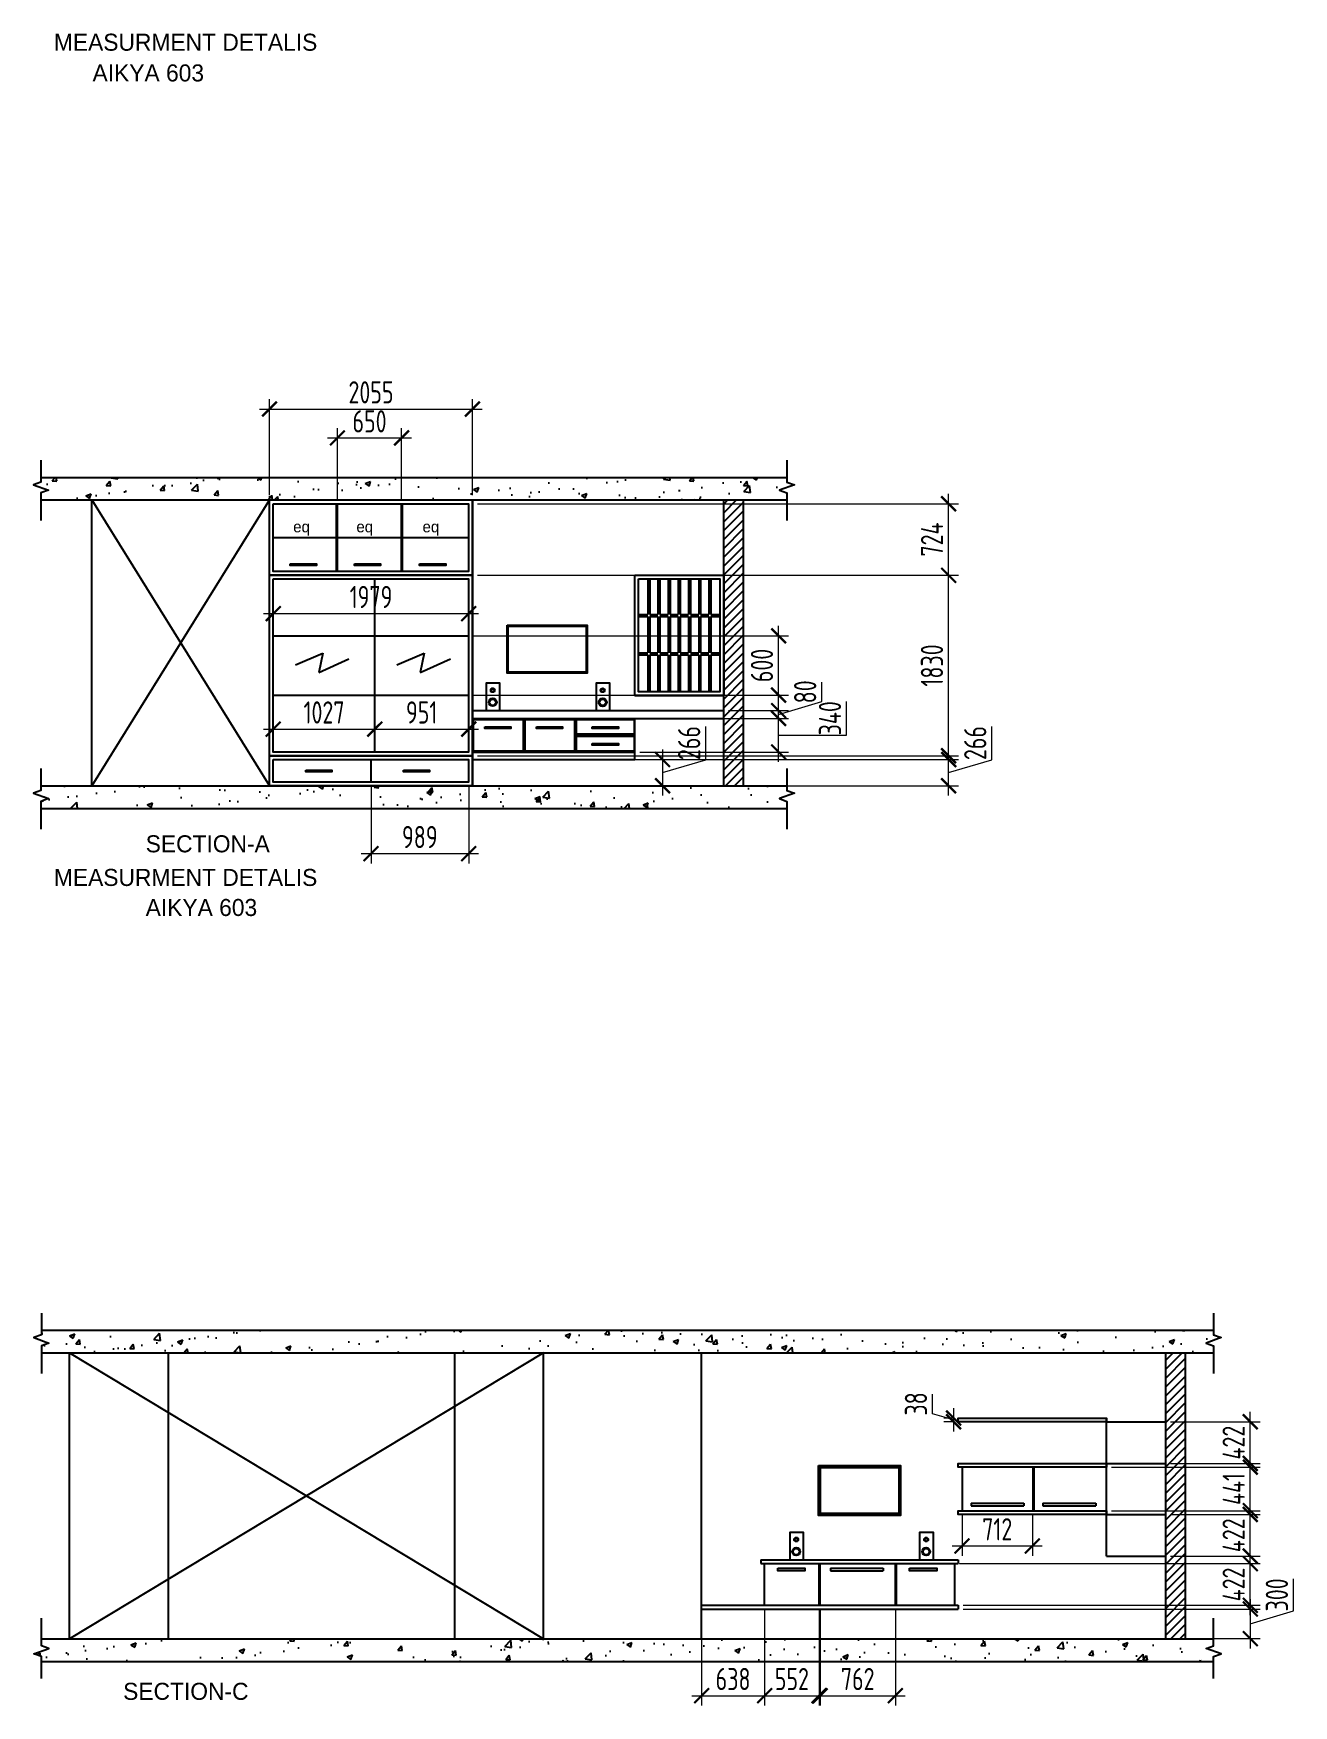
# Model space of a CAD drawing. Header units: millimetres. Extents: x -92307 to 258096, y -47434 to 112633.
# Drawn here: x -3042 to 9720, y -32027 to -15087 of the extents above; entities that cross this region are included whole.
import ezdxf

# ---------------------------------------------------------------- set-up
doc = ezdxf.new("R2010")
doc.units = ezdxf.units.MM
doc.header["$LTSCALE"] = 10
doc.header["$PDMODE"] = 35
doc.header["$PDSIZE"] = 500
for name, color, linetype in [('A--FURNITURE-1', 9, 'Continuous'), ('A--HATCH-1', 8, 'Continuous'), ('A--SPACEREF', 3, 'Continuous'), ('DIMM-1', 1, 'Continuous')]:
    doc.layers.add(name, color=color, linetype=linetype)
doc.styles.add('ISO', font='isocp2.shx', dxfattribs={"width": 0.8})
doc.dimstyles.new('A-DIM-100', dxfattribs={"dimscale": 100, "dimtxt": 2.25, "dimasz": 1.5, "dimexe": 1, "dimexo": 0.5, "dimgap": 0, "dimtad": 0, "dimdec": 0, "dimzin": 12, "dimdsep": 46, "dimtxsty": 'ISO', "dimblk": 'ARCHTICK', "dimcen": 1, "dimdle": 1, "dimclrd": 8, "dimclre": 8, "dimclrt": 256, "dimadec": 0, "dimazin": 3, "dimtfac": 1, "dimtdec": 0, "dimtmove": 1, "dimatfit": 2, "dimfxl": 1, "dimtvp": 0.75, "dimtolj": 1, "dimtzin": 12, "dimlwd": 18, "dimlwe": 18, "dimarcsym": 0})

# ---------------------------------------------------------------- blocks, each defined once
blk = doc.blocks.new('_ArchTick')
at = {"color": 0, "const_width": 0.15}
blk.add_lwpolyline([(-0.5, -0.5), (0.5, 0.5)], dxfattribs=at)
blk = doc.blocks.new('*D397')
at = {"color": 8, "lineweight": 18}
for p, q in [((6227, -20676), (6227, -19752)), ((1454, -19852), (6327, -19852)), ((1454, -20576), (6327, -20576))]:
    blk.add_line(p, q, dxfattribs=at)
at = {"layer": 'Defpoints', "color": 0}
for p in [(1404, -19852), (6227, -19852), (1404, -20576)]:
    blk.add_point(p, dxfattribs=at)
at = {"color": 8, "lineweight": 18, "xscale": 150, "yscale": 150, "zscale": 150}
for p, rotation in [((6227, -19852), 90), ((6227, -20576), 270)]:
    blk.add_blockref('_ArchTick', p, dxfattribs=dict(at, rotation=rotation))
at = {"insert": (6058, -20214), "char_height": 225, "attachment_point": 5, "rotation": 90, "style": 'ISO'}
blk.add_mtext('\\A1;724', dxfattribs=at)
blk = doc.blocks.new('*D398')
at = {"color": 8, "lineweight": 18}
for p, q in [((6227, -22505), (6227, -20476)), ((1454, -20576), (6327, -20576)), ((1454, -22405), (6327, -22405))]:
    blk.add_line(p, q, dxfattribs=at)
at = {"layer": 'Defpoints', "color": 0}
for p in [(1404, -20576), (6227, -20576), (1404, -22405)]:
    blk.add_point(p, dxfattribs=at)
at = {"color": 8, "lineweight": 18, "xscale": 150, "yscale": 150, "zscale": 150}
for p, rotation in [((6227, -20576), 90), ((6227, -22405), 270)]:
    blk.add_blockref('_ArchTick', p, dxfattribs=dict(at, rotation=rotation))
at = {"insert": (6058, -21490), "char_height": 225, "attachment_point": 5, "rotation": 90, "style": 'ISO'}
blk.add_mtext('\\A1;1830', dxfattribs=at)
blk = doc.blocks.new('*D399')
at = {"color": 8, "lineweight": 18}
for p, q in [((6665, -22445), (6665, -22107)), ((6227, -22809), (6227, -22343)), ((1454, -22443), (6327, -22443)), ((6227, -22576), (6665, -22445)), ((1454, -22709), (6327, -22709))]:
    blk.add_line(p, q, dxfattribs=at)
at = {"layer": 'Defpoints', "color": 0}
for p in [(1404, -22443), (6227, -22443), (1404, -22709)]:
    blk.add_point(p, dxfattribs=at)
at = {"color": 8, "lineweight": 18, "xscale": 150, "yscale": 150, "zscale": 150}
for p, rotation in [((6227, -22443), 90), ((6227, -22709), 270)]:
    blk.add_blockref('_ArchTick', p, dxfattribs=dict(at, rotation=rotation))
at = {"insert": (6496, -22276), "char_height": 225, "attachment_point": 5, "rotation": 90, "style": 'ISO'}
blk.add_mtext('\\A1;266', dxfattribs=at)
blk = doc.blocks.new('*D400')
at = {"color": 8, "lineweight": 18}
for p, q in [((4505, -21890), (4505, -21090)), ((1416, -21190), (4605, -21190)), ((1416, -21790), (4605, -21790))]:
    blk.add_line(p, q, dxfattribs=at)
at = {"layer": 'Defpoints', "color": 0}
for p in [(1366, -21190), (4505, -21190), (1366, -21790)]:
    blk.add_point(p, dxfattribs=at)
at = {"color": 8, "lineweight": 18, "xscale": 150, "yscale": 150, "zscale": 150}
for p, rotation in [((4505, -21190), 90), ((4505, -21790), 270)]:
    blk.add_blockref('_ArchTick', p, dxfattribs=dict(at, rotation=rotation))
at = {"insert": (4336, -21490), "char_height": 225, "attachment_point": 5, "rotation": 90, "style": 'ISO'}
blk.add_mtext('\\A1;600', dxfattribs=at)
blk = doc.blocks.new('*D401')
at = {"color": 8, "lineweight": 18}
for p, q in [((4943, -21856), (4943, -21658)), ((4505, -22127), (4505, -21847)), ((3999, -21947), (4605, -21947)), ((4505, -21987), (4943, -21856)), ((3999, -22027), (4605, -22027))]:
    blk.add_line(p, q, dxfattribs=at)
at = {"layer": 'Defpoints', "color": 0}
for p in [(3949, -21947), (4505, -21947), (3949, -22027)]:
    blk.add_point(p, dxfattribs=at)
at = {"color": 8, "lineweight": 18, "xscale": 150, "yscale": 150, "zscale": 150}
for p, rotation in [((4505, -21947), 90), ((4505, -22027), 270)]:
    blk.add_blockref('_ArchTick', p, dxfattribs=dict(at, rotation=rotation))
at = {"insert": (4774, -21757), "char_height": 225, "attachment_point": 5, "rotation": 90, "style": 'ISO'}
blk.add_mtext('\\A1;80', dxfattribs=at)
blk = doc.blocks.new('*D402')
at = {"color": 8, "lineweight": 18}
for p, q in [((4505, -22467), (4505, -21927)), ((5194, -22196), (5194, -21854)), ((3099, -22027), (4605, -22027)), ((4505, -22197), (5194, -22196)), ((3099, -22367), (4605, -22367))]:
    blk.add_line(p, q, dxfattribs=at)
at = {"layer": 'Defpoints', "color": 0}
for p in [(3049, -22027), (4505, -22027), (3049, -22367)]:
    blk.add_point(p, dxfattribs=at)
at = {"color": 8, "lineweight": 18, "xscale": 150, "yscale": 150, "zscale": 150}
for p, rotation in [((4505, -22027), 90), ((4505, -22367), 270)]:
    blk.add_blockref('_ArchTick', p, dxfattribs=dict(at, rotation=rotation))
at = {"insert": (5025, -22025), "char_height": 225, "attachment_point": 5, "rotation": 90, "style": 'ISO'}
blk.add_mtext('\\A1;340', dxfattribs=at)
blk = doc.blocks.new('*D403')
at = {"color": 8, "lineweight": 18}
for p, q in [((-651, -19764), (-651, -18792)), ((1404, -19764), (1404, -18792)), ((-751, -18892), (1504, -18892))]:
    blk.add_line(p, q, dxfattribs=at)
at = {"layer": 'Defpoints', "color": 0}
for p in [(1404, -18892), (-651, -19814), (1404, -19814)]:
    blk.add_point(p, dxfattribs=at)
at = {"color": 8, "lineweight": 18, "xscale": 150, "yscale": 150, "zscale": 150, "rotation": 180}
blk.add_blockref('_ArchTick', (-651, -18892), dxfattribs=at)
at = {"color": 8, "lineweight": 18, "xscale": 150, "yscale": 150, "zscale": 150}
blk.add_blockref('_ArchTick', (1404, -18892), dxfattribs=at)
at = {"insert": (377, -18723), "char_height": 225, "attachment_point": 5, "style": 'ISO'}
blk.add_mtext('\\A1;2055', dxfattribs=at)
blk = doc.blocks.new('*D404')
at = {"color": 8, "lineweight": 18}
for p, q in [((37, -19802), (37, -19085)), ((687, -19802), (687, -19085)), ((-63, -19185), (787, -19185))]:
    blk.add_line(p, q, dxfattribs=at)
at = {"layer": 'Defpoints', "color": 0}
for p in [(687, -19185), (37, -19852), (687, -19852)]:
    blk.add_point(p, dxfattribs=at)
at = {"color": 8, "lineweight": 18, "xscale": 150, "yscale": 150, "zscale": 150, "rotation": 180}
blk.add_blockref('_ArchTick', (37, -19185), dxfattribs=at)
at = {"color": 8, "lineweight": 18, "xscale": 150, "yscale": 150, "zscale": 150}
blk.add_blockref('_ArchTick', (687, -19185), dxfattribs=at)
at = {"insert": (362, -19017), "char_height": 225, "attachment_point": 5, "style": 'ISO'}
blk.add_mtext('\\A1;650', dxfattribs=at)
blk = doc.blocks.new('*D405')
at = {"color": 8, "lineweight": 18}
for p, q in [((-613, -20664), (-613, -21065)), ((1366, -20664), (1366, -21065)), ((-713, -20965), (1466, -20965))]:
    blk.add_line(p, q, dxfattribs=at)
at = {"layer": 'Defpoints', "color": 0}
for p in [(-613, -20614), (1366, -20614), (1366, -20965)]:
    blk.add_point(p, dxfattribs=at)
at = {"color": 8, "lineweight": 18, "xscale": 150, "yscale": 150, "zscale": 150, "rotation": 180}
blk.add_blockref('_ArchTick', (-613, -20965), dxfattribs=at)
at = {"color": 8, "lineweight": 18, "xscale": 150, "yscale": 150, "zscale": 150}
blk.add_blockref('_ArchTick', (1366, -20965), dxfattribs=at)
at = {"insert": (377, -20796), "char_height": 225, "attachment_point": 5, "style": 'ISO'}
blk.add_mtext('\\A1;1979', dxfattribs=at)
blk = doc.blocks.new('*D406')
at = {"color": 8, "lineweight": 18}
for p, q in [((-613, -21840), (-613, -22235)), ((415, -21840), (415, -22235)), ((-713, -22135), (515, -22135))]:
    blk.add_line(p, q, dxfattribs=at)
at = {"layer": 'Defpoints', "color": 0}
for p in [(-613, -21790), (415, -21790), (415, -22135)]:
    blk.add_point(p, dxfattribs=at)
at = {"color": 8, "lineweight": 18, "xscale": 150, "yscale": 150, "zscale": 150, "rotation": 180}
blk.add_blockref('_ArchTick', (-613, -22135), dxfattribs=at)
at = {"color": 8, "lineweight": 18, "xscale": 150, "yscale": 150, "zscale": 150}
blk.add_blockref('_ArchTick', (415, -22135), dxfattribs=at)
at = {"insert": (-99, -21966), "char_height": 225, "attachment_point": 5, "style": 'ISO'}
blk.add_mtext('\\A1;1027', dxfattribs=at)
blk = doc.blocks.new('*D407')
at = {"color": 8, "lineweight": 18}
for p, q in [((415, -21840), (415, -22235)), ((1366, -21840), (1366, -22235)), ((315, -22135), (1466, -22135))]:
    blk.add_line(p, q, dxfattribs=at)
at = {"layer": 'Defpoints', "color": 0}
for p in [(415, -21790), (1366, -21790), (1366, -22135)]:
    blk.add_point(p, dxfattribs=at)
at = {"color": 8, "lineweight": 18, "xscale": 150, "yscale": 150, "zscale": 150, "rotation": 180}
blk.add_blockref('_ArchTick', (415, -22135), dxfattribs=at)
at = {"color": 8, "lineweight": 18, "xscale": 150, "yscale": 150, "zscale": 150}
blk.add_blockref('_ArchTick', (1366, -22135), dxfattribs=at)
at = {"insert": (890, -21966), "char_height": 225, "attachment_point": 5, "style": 'ISO'}
blk.add_mtext('\\A1;951', dxfattribs=at)
blk = doc.blocks.new('*D408')
at = {"color": 8, "lineweight": 18}
for p, q in [((3768, -22445), (3768, -22107)), ((3330, -22343), (3330, -22809)), ((3099, -22443), (3430, -22443)), ((3330, -22576), (3768, -22445)), ((3099, -22709), (3430, -22709))]:
    blk.add_line(p, q, dxfattribs=at)
at = {"layer": 'Defpoints', "color": 0}
for p in [(3049, -22443), (3049, -22709), (3330, -22709)]:
    blk.add_point(p, dxfattribs=at)
at = {"color": 8, "lineweight": 18, "xscale": 150, "yscale": 150, "zscale": 150}
for p, rotation in [((3330, -22443), 90), ((3330, -22709), 270)]:
    blk.add_blockref('_ArchTick', p, dxfattribs=dict(at, rotation=rotation))
at = {"insert": (3599, -22276), "char_height": 225, "attachment_point": 5, "rotation": 90, "style": 'ISO'}
blk.add_mtext('\\A1;266', dxfattribs=at)
blk = doc.blocks.new('*D409')
at = {"color": 8, "lineweight": 18}
for p, q in [((377, -22721), (377, -23496)), ((1366, -22721), (1366, -23496)), ((277, -23396), (1466, -23396))]:
    blk.add_line(p, q, dxfattribs=at)
at = {"layer": 'Defpoints', "color": 0}
for p in [(377, -22671), (1366, -22671), (1366, -23396)]:
    blk.add_point(p, dxfattribs=at)
at = {"color": 8, "lineweight": 18, "xscale": 150, "yscale": 150, "zscale": 150, "rotation": 180}
blk.add_blockref('_ArchTick', (377, -23396), dxfattribs=at)
at = {"color": 8, "lineweight": 18, "xscale": 150, "yscale": 150, "zscale": 150}
blk.add_blockref('_ArchTick', (1366, -23396), dxfattribs=at)
at = {"insert": (871, -23228), "char_height": 225, "attachment_point": 5, "style": 'ISO'}
blk.add_mtext('\\A1;989', dxfattribs=at)
blk = doc.blocks.new('*D410')
at = {"color": 8, "lineweight": 18}
for p, q in [((9720, -31068), (9720, -30744)), ((9282, -30949), (9282, -31449)), ((6375, -31049), (9382, -31049)), ((9282, -31199), (9720, -31068)), ((6375, -31349), (9382, -31349))]:
    blk.add_line(p, q, dxfattribs=at)
at = {"layer": 'Defpoints', "color": 0}
for p in [(6325, -31049), (6325, -31349), (9282, -31349)]:
    blk.add_point(p, dxfattribs=at)
at = {"color": 8, "lineweight": 18, "xscale": 150, "yscale": 150, "zscale": 150}
for p, rotation in [((9282, -31049), 90), ((9282, -31349), 270)]:
    blk.add_blockref('_ArchTick', p, dxfattribs=dict(at, rotation=rotation))
at = {"insert": (9551, -30906), "char_height": 225, "attachment_point": 5, "rotation": 90, "style": 'ISO'}
blk.add_mtext('\\A1;300', dxfattribs=at)
blk = doc.blocks.new('*D411')
at = {"color": 8, "lineweight": 18}
for p, q in [((9282, -31111), (9282, -30489)), ((6337, -30589), (9382, -30589)), ((6375, -31011), (9382, -31011))]:
    blk.add_line(p, q, dxfattribs=at)
at = {"layer": 'Defpoints', "color": 0}
for p in [(6287, -30589), (9282, -30589), (6325, -31011)]:
    blk.add_point(p, dxfattribs=at)
at = {"color": 8, "lineweight": 18, "xscale": 150, "yscale": 150, "zscale": 150}
for p, rotation in [((9282, -30589), 90), ((9282, -31011), 270)]:
    blk.add_blockref('_ArchTick', p, dxfattribs=dict(at, rotation=rotation))
at = {"insert": (9113, -30800), "char_height": 225, "attachment_point": 5, "rotation": 90, "style": 'ISO'}
blk.add_mtext('\\A1;422', dxfattribs=at)
blk = doc.blocks.new('*D412')
at = {"color": 8, "lineweight": 18}
for p, q in [((4363, -31061), (4363, -32027)), ((4915, -31061), (4915, -32027)), ((4263, -31927), (5015, -31927))]:
    blk.add_line(p, q, dxfattribs=at)
at = {"layer": 'Defpoints', "color": 0}
for p in [(4363, -31011), (4915, -31011), (4915, -31927)]:
    blk.add_point(p, dxfattribs=at)
at = {"color": 8, "lineweight": 18, "xscale": 150, "yscale": 150, "zscale": 150, "rotation": 180}
blk.add_blockref('_ArchTick', (4363, -31927), dxfattribs=at)
at = {"color": 8, "lineweight": 18, "xscale": 150, "yscale": 150, "zscale": 150}
blk.add_blockref('_ArchTick', (4915, -31927), dxfattribs=at)
at = {"insert": (4639, -31758), "char_height": 225, "attachment_point": 5, "style": 'ISO'}
blk.add_mtext('\\A1;552', dxfattribs=at)
blk = doc.blocks.new('*D413')
at = {"color": 8, "lineweight": 18}
for p, q in [((4925, -31061), (4925, -32027)), ((5687, -31061), (5687, -32027)), ((4825, -31927), (5787, -31927))]:
    blk.add_line(p, q, dxfattribs=at)
at = {"layer": 'Defpoints', "color": 0}
for p in [(4925, -31011), (5687, -31011), (5687, -31927)]:
    blk.add_point(p, dxfattribs=at)
at = {"color": 8, "lineweight": 18, "xscale": 150, "yscale": 150, "zscale": 150, "rotation": 180}
blk.add_blockref('_ArchTick', (4925, -31927), dxfattribs=at)
at = {"color": 8, "lineweight": 18, "xscale": 150, "yscale": 150, "zscale": 150}
blk.add_blockref('_ArchTick', (5687, -31927), dxfattribs=at)
at = {"insert": (5306, -31758), "char_height": 225, "attachment_point": 5, "style": 'ISO'}
blk.add_mtext('\\A1;762', dxfattribs=at)
blk = doc.blocks.new('*D414')
at = {"color": 8, "lineweight": 18}
for p, q in [((3725, -31099), (3725, -32027)), ((4363, -31099), (4363, -32027)), ((3625, -31927), (4463, -31927))]:
    blk.add_line(p, q, dxfattribs=at)
at = {"layer": 'Defpoints', "color": 0}
for p in [(3725, -31049), (4363, -31049), (4363, -31927)]:
    blk.add_point(p, dxfattribs=at)
at = {"color": 8, "lineweight": 18, "xscale": 150, "yscale": 150, "zscale": 150, "rotation": 180}
blk.add_blockref('_ArchTick', (3725, -31927), dxfattribs=at)
at = {"color": 8, "lineweight": 18, "xscale": 150, "yscale": 150, "zscale": 150}
blk.add_blockref('_ArchTick', (4363, -31927), dxfattribs=at)
at = {"insert": (4044, -31758), "char_height": 225, "attachment_point": 5, "style": 'ISO'}
blk.add_mtext('\\A1;638', dxfattribs=at)
blk = doc.blocks.new('*D415')
at = {"color": 8, "lineweight": 18}
for p, q in [((7875, -29612), (9382, -29612)), ((9282, -30153), (9282, -29512)), ((7875, -30053), (9382, -30053))]:
    blk.add_line(p, q, dxfattribs=at)
at = {"layer": 'Defpoints', "color": 0}
for p in [(7825, -29612), (9282, -29612), (7825, -30053)]:
    blk.add_point(p, dxfattribs=at)
at = {"color": 8, "lineweight": 18, "xscale": 150, "yscale": 150, "zscale": 150}
for p, rotation in [((9282, -29612), 90), ((9282, -30053), 270)]:
    blk.add_blockref('_ArchTick', p, dxfattribs=dict(at, rotation=rotation))
at = {"insert": (9114, -29833), "char_height": 225, "attachment_point": 5, "rotation": 90, "style": 'ISO'}
blk.add_mtext('\\A1;441', dxfattribs=at)
blk = doc.blocks.new('*D416')
at = {"color": 8, "lineweight": 18}
for p, q in [((8475, -30091), (9382, -30091)), ((9282, -30613), (9282, -29991)), ((8475, -30513), (9382, -30513))]:
    blk.add_line(p, q, dxfattribs=at)
at = {"layer": 'Defpoints', "color": 0}
for p in [(8425, -30091), (9282, -30091), (8425, -30513)]:
    blk.add_point(p, dxfattribs=at)
at = {"color": 8, "lineweight": 18, "xscale": 150, "yscale": 150, "zscale": 150}
for p, rotation in [((9282, -30091), 90), ((9282, -30513), 270)]:
    blk.add_blockref('_ArchTick', p, dxfattribs=dict(at, rotation=rotation))
at = {"insert": (9113, -30302), "char_height": 225, "attachment_point": 5, "rotation": 90, "style": 'ISO'}
blk.add_mtext('\\A1;422', dxfattribs=at)
blk = doc.blocks.new('*D417')
at = {"color": 8, "lineweight": 18}
for p, q in [((9282, -29674), (9282, -29052)), ((8475, -29152), (9382, -29152)), ((8475, -29574), (9382, -29574))]:
    blk.add_line(p, q, dxfattribs=at)
at = {"layer": 'Defpoints', "color": 0}
for p in [(8425, -29152), (9282, -29152), (8425, -29574)]:
    blk.add_point(p, dxfattribs=at)
at = {"color": 8, "lineweight": 18, "xscale": 150, "yscale": 150, "zscale": 150}
for p, rotation in [((9282, -29152), 90), ((9282, -29574), 270)]:
    blk.add_blockref('_ArchTick', p, dxfattribs=dict(at, rotation=rotation))
at = {"insert": (9113, -29363), "char_height": 225, "attachment_point": 5, "rotation": 90, "style": 'ISO'}
blk.add_mtext('\\A1;422', dxfattribs=at)
blk = doc.blocks.new('*D418')
at = {"color": 8, "lineweight": 18}
for p, q in [((6064, -29070), (6064, -28872)), ((6277, -29133), (6064, -29070)), ((6275, -29114), (6177, -29114)), ((6277, -29014), (6277, -29252)), ((6275, -29152), (6177, -29152))]:
    blk.add_line(p, q, dxfattribs=at)
at = {"layer": 'Defpoints', "color": 0}
for p in [(6325, -29114), (6277, -29152), (6325, -29152)]:
    blk.add_point(p, dxfattribs=at)
at = {"color": 8, "lineweight": 18, "xscale": 150, "yscale": 150, "zscale": 150}
for p, rotation in [((6277, -29114), 90), ((6277, -29152), 270)]:
    blk.add_blockref('_ArchTick', p, dxfattribs=dict(at, rotation=rotation))
at = {"insert": (5896, -28971), "char_height": 225, "attachment_point": 5, "rotation": 90, "style": 'ISO'}
blk.add_mtext('\\A1;38', dxfattribs=at)
blk = doc.blocks.new('*D419')
at = {"color": 8, "lineweight": 18}
for p, q in [((6363, -30103), (6363, -30510)), ((7075, -30103), (7075, -30510)), ((6263, -30410), (7175, -30410))]:
    blk.add_line(p, q, dxfattribs=at)
at = {"layer": 'Defpoints', "color": 0}
for p in [(6363, -30053), (7075, -30053), (7075, -30410)]:
    blk.add_point(p, dxfattribs=at)
at = {"color": 8, "lineweight": 18, "xscale": 150, "yscale": 150, "zscale": 150, "rotation": 180}
blk.add_blockref('_ArchTick', (6363, -30410), dxfattribs=at)
at = {"color": 8, "lineweight": 18, "xscale": 150, "yscale": 150, "zscale": 150}
blk.add_blockref('_ArchTick', (7075, -30410), dxfattribs=at)
at = {"insert": (6719, -30241), "char_height": 225, "attachment_point": 5, "style": 'ISO'}
blk.add_mtext('\\A1;712', dxfattribs=at)

msp = doc.modelspace()

# ---------------------------------------------------------------- hatches: boundary and pattern name
h = msp.add_hatch()
h.set_pattern_fill('AR-CONC', color=256, scale=3, style=0)
h.set_pattern_definition([(50, (23577.97, -8397.7), (546.554, -47.817), [57.15, -628.65]), (355, (23577.97, -8397.7), (-105.728, 573.17), [45.72, -502.92]), (100.451, (23623.5, -8401.7), (440.8275, 525.35), [48.57, -534.27]), (46.1842, (23578, -8245.3), (813.237, -126.127), [85.725, -942.975]), (96.6356, (23645.7, -8255.8), (712.213, 742.277), [72.855, -801.405]), (351.184, (23578, -8245.3), (712.214, 742.275), [68.58, -754.38]), (21, (23654.17, -8283.4), (454.8446, -306.7966), [57.15, -628.65]), (326, (23654.17, -8283.4), (185.406, 552.564), [45.72, -502.92]), (71.4514, (23692.07, -8309), (640.2495, 245.769), [48.57, -534.27]), (37.5, (23577.97, -8397.72), (9.2658, 253.6651), [0, -496.824, 0, -510.54, 0, -504.825]), (7.5, (23577.97, -8397.72), (200.459, 300.5417), [0, -291.084, 0, -485.394, 0, -192.405]), (327.5, (23408.04, -8397.72), (406.7718, -17.1862), [0, -190.5, 0, -594.36, 0, -788.67]), (317.5, (23331.84, -8397.72), (444.3875, 76.2795), [0, -247.65, 0, -394.716, 0, -560.07])])
h.paths.add_polyline_path([(4588.8, -19813.6), (4588.8, -19742.4), (4513, -19714.8), (4664.7, -19659.6), (4588.8, -19632), (4588.8, -19585), (-2965.8, -19585), (-2965.8, -19632), (-3041.6, -19659.6), (-2890, -19714.8), (-2965.8, -19742.4), (-2965.8, -19813.6)])
h.paths.add_polyline_path([(4588.8, -22937.8), (4588.8, -22866.6), (4513, -22839), (4664.7, -22783.8), (4588.8, -22756.2), (4588.8, -22709.2), (-2965.8, -22709.2), (-2965.8, -22756.2), (-3041.6, -22783.8), (-2890, -22839), (-2965.8, -22866.6), (-2965.8, -22937.8)])
h = msp.add_hatch()
h.set_pattern_fill('AR-CONC', color=256, scale=3, style=0)
h.set_pattern_definition([(50, (-9541.8, -17040.6), (546.554, -47.817), [57.15, -628.65]), (355, (-9541.8, -17040.6), (-105.728, 573.17), [45.72, -502.92]), (100.451, (-9496.27, -17044.6), (440.828, 525.35), [48.57, -534.27]), (46.1842, (-9541.8, -16888.2), (813.237, -126.127), [85.725, -942.975]), (96.6356, (-9474.05, -16898.7), (712.213, 742.277), [72.855, -801.405]), (351.184, (-9541.8, -16888.2), (712.214, 742.275), [68.58, -754.38]), (21, (-9465.6, -16926.3), (454.845, -306.7966), [57.15, -628.65]), (326, (-9465.6, -16926.3), (185.406, 552.564), [45.72, -502.92]), (71.4514, (-9427.7, -16951.86), (640.25, 245.769), [48.57, -534.27]), (37.5, (-9541.82, -17040.6), (9.2658, 253.6651), [0, -496.824, 0, -510.54, 0, -504.825]), (7.5, (-9541.82, -17040.6), (200.459, 300.5417), [0, -291.084, 0, -485.394, 0, -192.405]), (327.5, (-9711.74, -17040.6), (406.7718, -17.1862), [0, -190.5, 0, -594.36, 0, -788.67]), (317.5, (-9787.94, -17040.6), (444.3875, 76.2795), [0, -247.65, 0, -394.716, 0, -560.07])])
h.paths.add_polyline_path([(8985.7, -28299.4), (8909.9, -28271.8), (8909.9, -28224.8), (-2960.3, -28224.8), (-2960.3, -28271.8), (-3036.1, -28299.4), (-2884.4, -28354.6), (-2960.3, -28382.2), (-2960.3, -28453.4), (8909.9, -28453.4), (8909.9, -28382.2), (8834.1, -28354.6)])
h.paths.add_polyline_path([(8985.7, -31503.4), (8834.1, -31448.2), (8909.9, -31420.6), (8909.9, -31349.4), (-2960.3, -31349.4), (-2960.3, -31420.6), (-2884.4, -31448.2), (-3036.1, -31503.4), (-2960.3, -31531), (-2960.3, -31580.6), (8909.9, -31580.6), (8909.9, -31531)])
at = {"layer": 'A--HATCH-1'}
h = msp.add_hatch(dxfattribs=at)
h.set_pattern_fill('ANSI31', color=256, scale=20, style=0)
h.set_pattern_definition([(45, (23577.97, -8397.72), (-44.90128, 44.90128), [])])
h.paths.add_polyline_path([(3949.1, -22709.2), (4149.1, -22709.2), (4149.1, -19813.6), (3949.1, -19813.6)])
h = msp.add_hatch(dxfattribs=at)
h.set_pattern_fill('ANSI31', color=256, scale=20, style=0)
h.set_pattern_definition([(45, (-9541.816, -17040.59), (-44.90128, 44.90128), [])])
h.paths.add_polyline_path([(8624.8, -28453.4), (8424.8, -28453.4), (8424.8, -31349.4), (8624.8, -31349.4)])

# ---------------------------------------------------------------- linework, layer by layer
for p, q in [((-2965.8, -19585), (4588.8, -19585)), ((-2965.8, -19813.6), (4588.8, -19813.6)), ((-2450.9, -22709.2), (-2450.9, -19813.6)), ((-2450.9, -19813.6), (-650.9, -22709.2)), ((-650.9, -19813.6), (-2450.9, -22709.2)), ((-650.9, -22709.2), (-650.9, -19813.6)), ((1403.9, -22709.2), (1403.9, -19813.6)), ((3949.1, -22709.2), (3949.1, -19813.6)), ((4149.1, -22709.2), (4149.1, -19813.6)), ((-612.9, -20537.6), (-612.9, -19851.6)), ((27.1, -20537.6), (27.1, -19851.6)), ((37.1, -20537.6), (37.1, -19851.6)), ((687.1, -20537.6), (687.1, -19851.6)), ((697.1, -20537.6), (697.1, -19851.6)), ((414.5, -22367.2), (414.5, -20613.6)), ((3049.1, -20575.6), (3949.1, -20575.6)), ((3049.1, -21794.8), (3049.1, -20575.6)), ((3179.7, -20613.6), (3179.7, -20973.1)), ((3199.7, -20613.6), (3199.7, -20973.1)), ((3282.8, -20613.6), (3282.8, -20973.1)), ((3282.8, -20613.6), (3282.8, -20973.1)), ((3302.8, -20613.6), (3302.8, -20973.1)), ((3302.8, -20613.6), (3302.8, -20973.1)), ((3386, -20613.6), (3386, -20973.1)), ((3406, -20613.6), (3406, -20973.1)), ((3489.1, -20613.6), (3489.1, -20973.1)), ((3489.1, -20613.6), (3489.1, -20973.1)), ((3509.1, -20613.6), (3509.1, -20973.1)), ((3509.1, -20613.6), (3509.1, -20973.1)), ((3592.3, -20613.6), (3592.3, -20973.1)), ((3592.3, -20613.6), (3592.3, -20973.1)), ((3612.3, -20613.6), (3612.3, -20973.1)), ((3612.3, -20613.6), (3612.3, -20973.1)), ((3695.4, -20613.6), (3695.4, -20973.1)), ((3695.4, -20613.6), (3695.4, -20973.1)), ((3715.4, -20613.6), (3715.4, -20973.1)), ((3715.4, -20613.6), (3715.4, -20973.1)), ((3798.6, -20613.6), (3798.6, -20973.1)), ((3818.6, -20613.6), (3818.6, -20973.1)), ((3087.1, -20973.1), (3179.7, -20973.1)), ((3087.1, -20993.1), (3179.7, -20993.1)), ((3179.7, -20993.1), (3179.7, -21361)), ((3199.7, -20973.1), (3282.8, -20973.1)), ((3199.7, -20993.1), (3199.7, -21361)), ((3199.7, -20993.1), (3282.8, -20993.1)), ((3282.8, -20993.1), (3282.8, -21361)), ((3282.8, -20993.1), (3282.8, -21361)), ((3302.8, -20973.1), (3386, -20973.1)), ((3302.8, -20993.1), (3302.8, -21361)), ((3302.8, -20993.1), (3302.8, -21361)), ((3302.8, -20993.1), (3386, -20993.1)), ((3386, -20993.1), (3386, -21361)), ((3406, -20973.1), (3489.1, -20973.1)), ((3406, -20993.1), (3406, -21361)), ((3406, -20993.1), (3489.1, -20993.1)), ((3489.1, -20993.1), (3489.1, -21361)), ((3489.1, -20993.1), (3489.1, -21361)), ((3509.1, -20973.1), (3592.3, -20973.1)), ((3509.1, -20993.1), (3509.1, -21361)), ((3509.1, -20993.1), (3509.1, -21361)), ((3509.1, -20993.1), (3592.3, -20993.1)), ((3592.3, -20993.1), (3592.3, -21361)), ((3592.3, -20993.1), (3592.3, -21361)), ((3612.3, -20973.1), (3695.4, -20973.1)), ((3612.3, -20993.1), (3612.3, -21361)), ((3612.3, -20993.1), (3612.3, -21361)), ((3612.3, -20993.1), (3695.4, -20993.1)), ((3695.4, -20993.1), (3695.4, -21361)), ((3695.4, -20993.1), (3695.4, -21361)), ((3715.4, -20973.1), (3798.6, -20973.1)), ((3715.4, -20993.1), (3715.4, -21361)), ((3715.4, -20993.1), (3715.4, -21361)), ((3715.4, -20993.1), (3798.6, -20993.1)), ((3798.6, -20993.1), (3798.6, -21361)), ((3818.6, -20973.1), (3911.1, -20973.1)), ((3818.6, -20993.1), (3818.6, -21361)), ((3818.6, -20993.1), (3911.1, -20993.1)), ((-612.9, -21190.4), (1365.9, -21190.4)), ((414.5, -21190.4), (647.3, -21190.4)), ((-388, -21483.3), (-111.2, -21365.7)), ((-111.2, -21365.7), (-152.4, -21562.7)), ((-152.4, -21562.7), (153.7, -21421.6)), ((639.4, -21483.3), (916.2, -21365.7)), ((916.2, -21365.7), (875, -21562.7)), ((875, -21562.7), (1181.1, -21421.6)), ((3087.1, -21361), (3179.7, -21361)), ((3087.1, -21381), (3179.7, -21381)), ((3179.7, -21381), (3179.7, -21756.8)), ((3199.7, -21361), (3282.8, -21361)), ((3199.7, -21381), (3199.7, -21756.8)), ((3199.7, -21381), (3282.8, -21381)), ((3282.8, -21381), (3282.8, -21756.8)), ((3282.8, -21381), (3282.8, -21756.8)), ((3302.8, -21361), (3386, -21361)), ((3302.8, -21381), (3302.8, -21756.8)), ((3302.8, -21381), (3302.8, -21756.8)), ((3302.8, -21381), (3386, -21381)), ((3386, -21381), (3386, -21756.8)), ((3406, -21361), (3489.1, -21361)), ((3406, -21381), (3406, -21756.8)), ((3406, -21381), (3489.1, -21381)), ((3489.1, -21381), (3489.1, -21756.8)), ((3489.1, -21381), (3489.1, -21756.8)), ((3509.1, -21361), (3592.3, -21361)), ((3509.1, -21381), (3509.1, -21756.8)), ((3509.1, -21381), (3509.1, -21756.8)), ((3509.1, -21381), (3592.3, -21381)), ((3592.3, -21381), (3592.3, -21756.8)), ((3592.3, -21381), (3592.3, -21756.8)), ((3612.3, -21361), (3695.4, -21361)), ((3612.3, -21381), (3612.3, -21756.8)), ((3612.3, -21381), (3612.3, -21756.8)), ((3612.3, -21381), (3695.4, -21381)), ((3695.4, -21381), (3695.4, -21756.8)), ((3695.4, -21381), (3695.4, -21756.8)), ((3715.4, -21361), (3798.6, -21361)), ((3715.4, -21381), (3715.4, -21756.8)), ((3715.4, -21381), (3715.4, -21756.8)), ((3715.4, -21381), (3798.6, -21381)), ((3798.6, -21381), (3798.6, -21756.8)), ((3818.6, -21361), (3911.1, -21361)), ((3818.6, -21381), (3818.6, -21756.8)), ((3818.6, -21381), (3911.1, -21381)), ((-612.9, -21790.4), (1365.9, -21790.4)), ((414.5, -21790.4), (647.3, -21790.4)), ((3049.1, -21794.8), (3949.1, -21794.8)), ((1403.9, -21947.2), (3949.1, -21947.2)), ((1403.9, -22027.2), (3949.1, -22027.2)), ((1403.9, -22027.2), (2449.1, -22027.2)), ((1926.5, -22027.2), (1926.5, -22367.2)), ((2449.1, -22367.2), (2449.1, -22027.2)), ((3049.1, -22443.2), (3049.1, -22027.2)), ((2449.1, -22197.2), (3051.5, -22197.2)), ((376.5, -22443.2), (376.5, -22671.2)), ((1403.9, -22367.2), (3049.1, -22367.2)), ((1403.9, -22443.2), (3049.1, -22443.2)), ((-2965.8, -22709.2), (4588.8, -22709.2)), ((-2450.9, -22709.2), (4588.8, -22709.2)), ((-2965.8, -22937.8), (4588.8, -22937.8)), ((-2960.3, -28224.8), (8909.9, -28224.8)), ((-2960.3, -28453.4), (8909.9, -28453.4)), ((-2675.2, -31349.4), (-2675.2, -28453.4)), ((-2675.2, -28453.4), (2124.8, -31349.4)), ((2124.8, -28453.4), (-2675.2, -31349.4)), ((-1675.2, -31349.4), (-1675.2, -28453.4)), ((1224.8, -31349.4), (1224.8, -28453.4)), ((2124.8, -31349.4), (2124.8, -28453.4)), ((3724.8, -31349.4), (3724.8, -28453.4)), ((8424.8, -31349.4), (8424.8, -28453.4)), ((8624.8, -31349.4), (8624.8, -28453.4)), ((7824.8, -30513.4), (7824.8, -29114.4)), ((7824.8, -29152.4), (8424.8, -29152.4)), ((6362.8, -29612.4), (6362.8, -30053.4)), ((7079.8, -29612.4), (7079.8, -30053.4)), ((7089.8, -29612.4), (7089.8, -30053.4)), ((7824.8, -29574.4), (8424.8, -29574.4)), ((6455, -29974.9), (6988.8, -29974.9)), ((6455, -29974.9), (6455, -30002.8)), ((6988.8, -29974.9), (6988.8, -30002.8)), ((7182, -29974.9), (7715.8, -29974.9)), ((7182, -29974.9), (7182, -30002.8)), ((7715.8, -29974.9), (7715.8, -30002.8)), ((6455, -30002.8), (6988.8, -30002.8)), ((7182, -30002.8), (7715.8, -30002.8)), ((7824.8, -30091.4), (8424.8, -30091.4)), ((4324.8, -30551.4), (6324.8, -30551.4)), ((4324.8, -30551.4), (4324.8, -30589.4)), ((4324.8, -30589.4), (6324.8, -30589.4)), ((4362.8, -31011.4), (4362.8, -30589.4)), ((4914.8, -31011.4), (4914.8, -30589.4)), ((4924.8, -31011.4), (4924.8, -30589.4)), ((5030.4, -30634.1), (5564.3, -30634.1)), ((5030.4, -30634.1), (5030.4, -30662.1)), ((5564.3, -30634.1), (5564.3, -30662.1)), ((5686.8, -30589.4), (5686.8, -31011.4)), ((5696.8, -30589.4), (5696.8, -31011.4)), ((6286.8, -30589.4), (6286.8, -31011.4)), ((6324.8, -30551.4), (6324.8, -30589.4)), ((7824.8, -30513.4), (8424.8, -30513.4)), ((5030.4, -30662.1), (5564.3, -30662.1)), ((3724.8, -31011.4), (6324.8, -31011.4)), ((3724.8, -31049.4), (6324.8, -31049.4)), ((6324.8, -31011.4), (6324.8, -31049.4)), ((-2960.3, -31349.4), (8909.9, -31349.4)), ((-2960.3, -31580.6), (8909.9, -31580.6))]:
    msp.add_line(p, q)
at = {"linetype": 'Continuous'}
for points in [[(-2965.8, -19411.2), (-2965.8, -19632), (-3041.6, -19659.6), (-2890, -19714.8), (-2965.8, -19742.4), (-2965.8, -20023)], [(4588.8, -19411.2), (4588.8, -19632), (4664.7, -19659.6), (4513, -19714.8), (4588.8, -19742.4), (4588.8, -20023)], [(-2965.8, -22535.4), (-2965.8, -22756.2), (-3041.6, -22783.8), (-2890, -22839), (-2965.8, -22866.6), (-2965.8, -23147.2)], [(4588.8, -22535.4), (4588.8, -22756.2), (4664.7, -22783.8), (4513, -22839), (4588.8, -22866.6), (4588.8, -23147.2)], [(-2960.3, -28051), (-2960.3, -28271.8), (-3036.1, -28299.4), (-2884.4, -28354.6), (-2960.3, -28382.2), (-2960.3, -28662.9)], [(8909.9, -28051), (8909.9, -28271.8), (8985.7, -28299.4), (8834.1, -28354.6), (8909.9, -28382.2), (8909.9, -28662.9)], [(-2960.3, -31751.8), (-2960.3, -31531), (-3036.1, -31503.4), (-2884.4, -31448.2), (-2960.3, -31420.6), (-2960.3, -31140)], [(8909.9, -31751.8), (8909.9, -31531), (8985.7, -31503.4), (8834.1, -31448.2), (8909.9, -31420.6), (8909.9, -31140)]]:
    msp.add_lwpolyline(points, dxfattribs=at)
for points in [[(-650.9, -19813.6), (1403.9, -19813.6), (1403.9, -20575.6), (-650.9, -20575.6)], [(-612.9, -19851.6), (1365.9, -19851.6), (1365.9, -20537.6), (-612.9, -20537.6)], [(-440.9, -20460.3), (-176, -20460.3), (-176, -20477.1), (-440.9, -20477.1)], [(209.1, -20460.3), (474, -20460.3), (474, -20477.1), (209.1, -20477.1)], [(869.1, -20460.3), (1134, -20460.3), (1134, -20477.1), (869.1, -20477.1)], [(-650.9, -20575.6), (1403.9, -20575.6), (1403.9, -22405.2), (-650.9, -22405.2)], [(-612.9, -20613.6), (1365.9, -20613.6), (1365.9, -22367.2), (-612.9, -22367.2)], [(3049.1, -20575.6), (3949.1, -20575.6), (3949.1, -21794.8), (3049.1, -21794.8)], [(3087.1, -20613.6), (3911.1, -20613.6), (3911.1, -21756.8), (3087.1, -21756.8)], [(1755.5, -21081.4), (2567.5, -21081.4), (2567.5, -21567.5), (1755.5, -21567.5)], [(1765.5, -21091.4), (2557.5, -21091.4), (2557.5, -21557.5), (1765.5, -21557.5)], [(1543.8, -21947.2), (1682.9, -21947.2), (1682.9, -21669), (1543.8, -21669)], [(2657.3, -21947.2), (2796.4, -21947.2), (2796.4, -21669), (2657.3, -21669)], [(1403.9, -22027.2), (1926.5, -22027.2), (1926.5, -22367.2), (1403.9, -22367.2)], [(1413.9, -22037.2), (1916.5, -22037.2), (1916.5, -22357.2), (1413.9, -22357.2)], [(1529.3, -22111.8), (1794.2, -22111.8), (1794.2, -22128.6), (1529.3, -22128.6)], [(1936.5, -22037.2), (2439.1, -22037.2), (2439.1, -22357.2), (1936.5, -22357.2)], [(2051.9, -22111.8), (2316.8, -22111.8), (2316.8, -22128.6), (2051.9, -22128.6)], [(2459.1, -22037.2), (3041.5, -22037.2), (3041.5, -22187.2), (2459.1, -22187.2)], [(2617.5, -22111.8), (2882.4, -22111.8), (2882.4, -22128.6), (2617.5, -22128.6)], [(2459.1, -22207.2), (3041.5, -22207.2), (3041.5, -22357.2), (2459.1, -22357.2)], [(2617.5, -22281.8), (2882.4, -22281.8), (2882.4, -22298.6), (2617.5, -22298.6)], [(-650.9, -22405.2), (1403.9, -22405.2), (1403.9, -22709.2), (-650.9, -22709.2)], [(-612.9, -22443.2), (1365.9, -22443.2), (1365.9, -22671.2), (-612.9, -22671.2)], [(-284, -22550.1), (-19.2, -22550.1), (-19.2, -22567), (-284, -22567)], [(705.4, -22550.1), (970.2, -22550.1), (970.2, -22567), (705.4, -22567)], [(7824.8, -29152.4), (6324.8, -29152.4), (6324.8, -29114.4), (7824.8, -29114.4)], [(4908.8, -29595.7), (5740.8, -29595.7), (5740.8, -30101.7), (4908.8, -30101.7)], [(4918.8, -29605.7), (5730.8, -29605.7), (5730.8, -30091.7), (4918.8, -30091.7)], [(4918.8, -29605.7), (5730.8, -29605.7), (5730.8, -30091.7), (4918.8, -30091.7)], [(4928.8, -29615.7), (5720.8, -29615.7), (5720.8, -30081.7), (4928.8, -30081.7)], [(4928.8, -29615.7), (5720.8, -29615.7), (5720.8, -30081.7), (4928.8, -30081.7)], [(7824.8, -29612.4), (6324.8, -29612.4), (6324.8, -29574.4), (7824.8, -29574.4)], [(7824.8, -30091.4), (6324.8, -30091.4), (6324.8, -30053.4), (7824.8, -30053.4)], [(4617.1, -30551.4), (4756.3, -30551.4), (4756.3, -30273.3), (4617.1, -30273.3)], [(5933, -30551), (6072.1, -30551), (6072.1, -30272.9), (5933, -30272.9)], [(4496.8, -30634.1), (4771.8, -30634.1), (4771.8, -30662.1), (4496.8, -30662.1)], [(5830.8, -30634.1), (6105.8, -30634.1), (6105.8, -30662.1), (5830.8, -30662.1)]]:
    msp.add_lwpolyline(points, close=True)
msp.add_lwpolyline([(5720.8, -29615.7), (5720.8, -30081.7), (4928.8, -30081.7), (4928.8, -29615.7)])
msp.add_lwpolyline([(5720.8, -29615.7), (5720.8, -30081.7), (4928.8, -30081.7), (4928.8, -29615.7)])
for centre, radius in [((1609.8, -21862.9), 40.7), ((1609.8, -21862.9), 31.7), ((1609.8, -21740.8), 20.9), ((1609.8, -21740.8), 14.9), ((2723.3, -21863.4), 40.7), ((2723.3, -21863.4), 31.7), ((2723.3, -21741.2), 20.9), ((2723.3, -21741.2), 14.9), ((4683.1, -30467.2), 40.7), ((4683.1, -30467.2), 31.7), ((4683.1, -30345), 20.9), ((4683.1, -30345), 14.9), ((5999, -30467.2), 40.7), ((5999, -30467.2), 31.7), ((5999, -30345), 20.9), ((5999, -30345), 14.9)]:
    msp.add_circle(centre, radius)
at = {"layer": 'A--FURNITURE-1'}
msp.add_line((-612.9, -20194.6), (1365.9, -20194.6), dxfattribs=at)

# ---------------------------------------------------------------- texts
at = {"layer": 'A--SPACEREF'}
for p in [(-411.2, -20141.3), (228.8, -20141.3), (898.8, -20141.3)]:
    msp.add_text('eq', height=113.76, dxfattribs=at).set_placement(p)
at = {"layer": 'DIMM-1'}
for s, height, p in [('MEASURMENT DETALIS', 172.617, (-2834.5, -15262.3)), ('AIKYA 603', 172.62, (-2443.1, -15573.5)), ('SECTION-A', 172.62, (-1905, -23383)), ('MEASURMENT DETALIS', 172.617, (-2834.5, -23723.7)), ('AIKYA 603', 172.62, (-1905, -24028)), ('SECTION-C', 172.62, (-2133.2, -31969))]:
    msp.add_text(s, height=height, dxfattribs=at).set_placement(p)

# ---------------------------------------------------------------- dimensions: what is measured, and where the dimension line sits
for base, p1, p2, picture, middle in [((1403.9, -18891.9), (-650.9, -19813.6), (1403.9, -19813.6), '*D403', (376.5, -18723.1)), ((687.1, -19185.3), (37.1, -19851.6), (687.1, -19851.6), '*D404', (362.1, -19016.5)), ((1365.9, -20964.9), (-612.9, -20613.6), (1365.9, -20613.6), '*D405', (376.5, -20796.1)), ((414.5, -22135), (-612.9, -21790.4), (414.5, -21790.4), '*D406', (-99.2, -21966.2)), ((1365.9, -22135), (414.5, -21790.4), (1365.9, -21790.4), '*D407', (890.2, -21966.3)), ((1365.9, -23396.3), (376.5, -22671.2), (1365.9, -22671.2), '*D409', (871.2, -23227.5)), ((7074.8, -30410.2), (6362.8, -30053.4), (7074.8, -30053.4), '*D419', (6718.8, -30241.4)), ((4362.8, -31926.9), (3724.8, -31049.4), (4362.8, -31049.4), '*D414', (4043.8, -31758.1)), ((4914.8, -31926.9), (4362.8, -31011.4), (4914.8, -31011.4), '*D412', (4638.8, -31758.1)), ((5686.8, -31926.9), (4924.8, -31011.4), (5686.8, -31011.4), '*D413', (5305.8, -31758.1))]:
    dim = msp.add_linear_dim(base=base, p1=p1, p2=p2, dimstyle='A-DIM-100', override={"dimfxl": 0.18})
    dim.commit()
    dim.dimension.update_dxf_attribs({"geometry": picture, "text_midpoint": middle})
for base, p1, p2, picture, middle in [((6226.9, -19851.6), (1403.9, -20575.6), (1403.9, -19851.6), '*D397', (6058.2, -20213.6)), ((6226.9, -20575.6), (1403.9, -22405.2), (1403.9, -20575.6), '*D398', (6058.2, -21490.4)), ((4505.2, -21190.4), (1365.9, -21790.4), (1365.9, -21190.4), '*D400', (4336.4, -21490.4)), ((4505.2, -21947.2), (3949.1, -22027.2), (3949.1, -21947.2), '*D401', (4773.9, -21855.9)), ((6226.9, -22443.2), (1403.9, -22709.2), (1403.9, -22443.2), '*D399', (6495.7, -22444.9)), ((3330.3, -22709.2), (3049.1, -22443.2), (3049.1, -22709.2), '*D408', (3599.1, -22444.9)), ((6276.9, -29152.4), (6324.8, -29114.4), (6324.8, -29152.4), '*D418', (5895.7, -29069.7)), ((9282.3, -29152.4), (8424.8, -29574.4), (8424.8, -29152.4), '*D417', (9113.5, -29363.4)), ((9282.3, -29612.4), (7824.8, -30053.4), (7824.8, -29612.4), '*D415', (9113.5, -29832.9)), ((9282.3, -30091.4), (8424.8, -30513.4), (8424.8, -30091.4), '*D416', (9113.5, -30302.4)), ((9282.3, -30589.4), (6324.8, -31011.4), (6286.8, -30589.4), '*D411', (9113.5, -30800.4)), ((9282.3, -31349.4), (6324.8, -31049.4), (6324.8, -31349.4), '*D410', (9551, -31068.2))]:
    dim = msp.add_linear_dim(base=base, p1=p1, p2=p2, angle=90, dimstyle='A-DIM-100', override={"dimfxl": 0.18})
    dim.commit()
    dim.dimension.update_dxf_attribs({"geometry": picture, "text_midpoint": middle})
dim = msp.add_linear_dim(base=(4505.2, -22027.2), p1=(3049.1, -22367.2), p2=(3049.1, -22027.2), angle=90, dimstyle='A-DIM-100', override={"dimfxl": 0.18})
dim.commit()
dim.dimension.update_dxf_attribs({"geometry": '*D402', "text_midpoint": (5193.9, -22196.5), "dimtype": 160})

doc.saveas('drawing.dxf')
